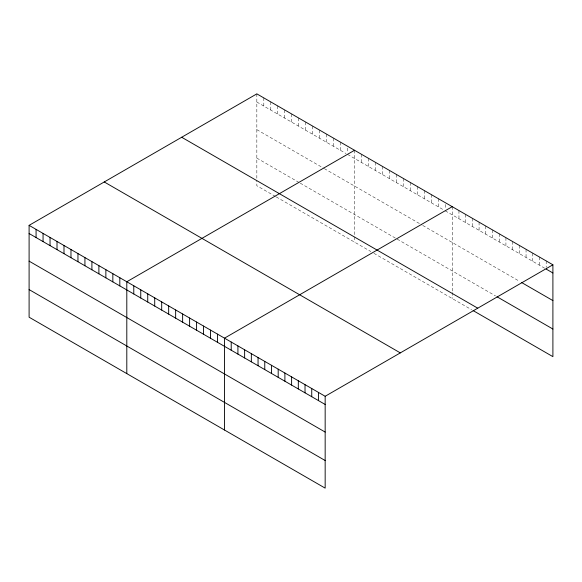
<?xml version="1.0" encoding="UTF-8"?>
<svg xmlns="http://www.w3.org/2000/svg" width="582" height="582" viewBox="0 0 582 582"><rect width="100%" height="100%" fill="white"/><g stroke="black" fill="none" stroke-linecap="round" stroke-linejoin="round"><path stroke-width="0.44" stroke-dasharray="2.91 2.18" d="M256.837 102.046L346.006 153.532M347.563 154.426L443.71 209.935M445.259 210.83L544.701 268.237M256.837 129.655L323.527 168.162M324.298 168.605L422.001 225.016M422.772 225.46L519.348 281.215M256.837 158.108L298.712 182.282M300.261 183.177L396.407 238.685M397.186 239.137L495.486 295.889M275.446 196.461L256.837 185.723L256.837 180.544M276.224 196.912L370.821 251.526M373.92 253.316L471.624 309.726M546.192 260.918L546.192 267.284M539.478 257.048L539.478 265.225M532.77 253.17L532.77 261.354M526.055 249.3L526.055 257.477M519.348 245.422L519.348 253.607M512.633 241.552L512.633 249.729M505.925 237.674L505.925 245.851M499.218 233.804L499.218 241.981M492.503 229.926L492.503 238.103M485.795 226.049L485.795 234.233M479.081 222.178L479.081 230.356M472.373 218.301L472.373 226.485M465.658 214.431L465.658 222.608M458.951 210.553L458.951 218.73M452.236 206.683L452.236 291.633M452.236 292.491L452.236 298.537M445.259 204.471L445.259 209.011M438.282 198.622L438.282 206.799M431.306 194.592L431.306 202.769M424.322 190.561L424.322 198.746M417.345 186.531L417.345 194.715M410.368 182.508L410.368 190.685M403.391 178.478L403.391 186.655M396.407 174.447L396.407 182.624M389.431 170.417L389.431 178.601M382.454 166.387L382.454 174.571M375.477 162.363L375.477 170.541M368.493 158.333L368.493 166.51M361.517 154.303L361.517 162.48M354.54 150.272L354.54 235.223M354.54 236.947L354.54 242.127M347.563 148.061L347.563 152.608M340.579 142.212L340.579 150.396M333.602 138.189L333.602 146.366M326.626 134.158L326.626 142.335M319.649 130.128L319.649 138.305M312.665 126.098L312.665 134.275M305.688 122.067L305.688 130.252M298.712 118.044L298.712 126.221M291.735 114.014L291.735 122.191M284.751 109.983L284.751 118.161M277.774 105.953L277.774 114.13M270.797 101.923L270.797 110.107M263.821 97.892L263.821 106.077M256.837 93.869L256.837 178.82"/><path stroke-width="0.87" d="M29.1 225.35L325.163 396.277L325.163 488.131L29.1 317.205L29.1 225.35L256.837 93.869L552.9 264.795L552.9 356.65L473.115 310.584M354.54 150.272L126.803 281.753L126.803 373.608M452.236 206.683L224.499 338.164L224.499 430.018M325.163 396.277L552.9 264.795M546.192 269.102L552.9 272.973M521.581 282.51L552.9 300.588M496.977 296.747L552.9 329.034M181.686 137.257L477.749 308.184M104.251 181.962L400.314 352.888M29.1 233.528L325.163 404.461M29.1 261.143L325.163 432.07M29.1 289.589L325.163 460.522M318.449 392.406L318.449 400.583M311.741 388.529L311.741 396.713M305.026 384.658L305.026 392.835M298.319 380.781L298.319 388.958M291.611 376.91L291.611 385.088M284.896 373.033L284.896 381.21M278.189 369.155L278.189 377.34M271.474 365.285L271.474 373.462M264.766 361.407L264.766 369.592M258.052 357.537L258.052 365.714M251.344 353.66L251.344 361.844M244.629 349.789L244.629 357.966M237.922 345.912L237.922 354.089M231.214 342.041L231.214 350.219M217.523 334.133L217.523 342.311M210.546 330.103L210.546 338.288M203.562 326.073L203.562 334.257M196.585 322.05L196.585 330.227M189.608 318.019L189.608 326.196M182.632 313.989L182.632 322.166M175.648 309.959L175.648 318.143M168.671 305.928L168.671 314.113M161.694 301.905L161.694 310.082M154.717 297.875L154.717 306.052M147.733 293.845L147.733 302.022M140.757 289.814L140.757 297.991M133.78 285.784L133.78 293.968M119.819 277.73L119.819 285.908M112.843 273.7L112.843 281.877M105.866 269.67L105.866 277.847M98.889 265.639L98.889 273.816M91.905 261.609L91.905 269.793M84.928 257.586L84.928 265.763M77.952 253.556L77.952 261.733M70.975 249.525L70.975 257.702M63.991 245.495L63.991 253.672M57.014 241.465L57.014 249.649M50.037 237.434L50.037 245.619M43.061 233.411L43.061 241.588M36.077 229.381L36.077 237.558"/></g></svg>
